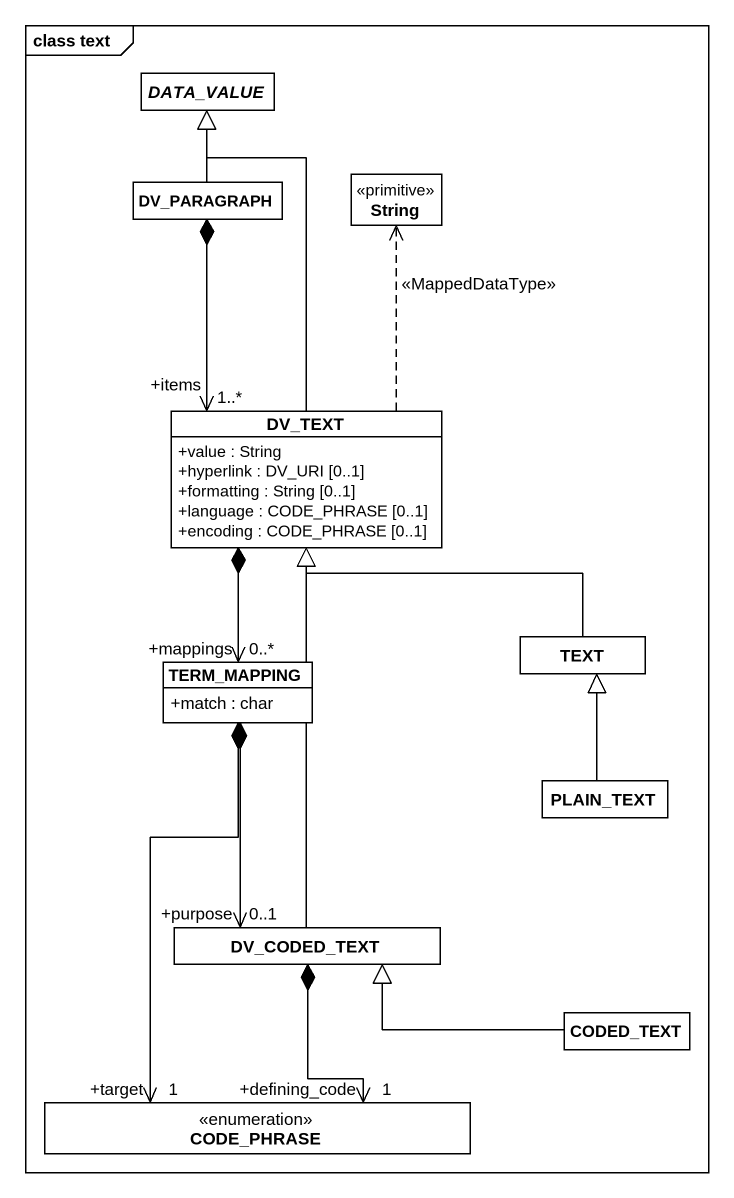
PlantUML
@startuml
mainframe class text
hide circle
hide empty members
skinparam classAttributeIconSize 0
abstract class DATA_VALUE
class DV_PARAGRAPH
class String <<primitive>>
class DV_TEXT {
  +value : String
  +hyperlink : DV_URI [0..1]
  +formatting : String [0..1]
  +language : CODE_PHRASE [0..1]
  +encoding : CODE_PHRASE [0..1]
}
class TERM_MAPPING {
  +match : char
}
class TEXT
class PLAIN_TEXT
class DV_CODED_TEXT
class CODED_TEXT
enum CODE_PHRASE
DV_PARAGRAPH -up-|> DATA_VALUE
DV_PARAGRAPH *--> "+items\n1..*" DV_TEXT
DV_TEXT -up-|> DATA_VALUE
DV_TEXT .up.> String : <<MappedDataType>>
DV_TEXT *--> "+mappings\n0..*" TERM_MAPPING
TERM_MAPPING *--> "+target\n1" CODE_PHRASE
TEXT -up-|> DV_TEXT
PLAIN_TEXT -up-|> TEXT
DV_CODED_TEXT -up-|> DV_TEXT
DV_CODED_TEXT "+purpose\n0..1" <-up-* TERM_MAPPING
DV_CODED_TEXT *--> "+defining_code\n1" CODE_PHRASE
CODED_TEXT -left-|> DV_CODED_TEXT
@enduml
